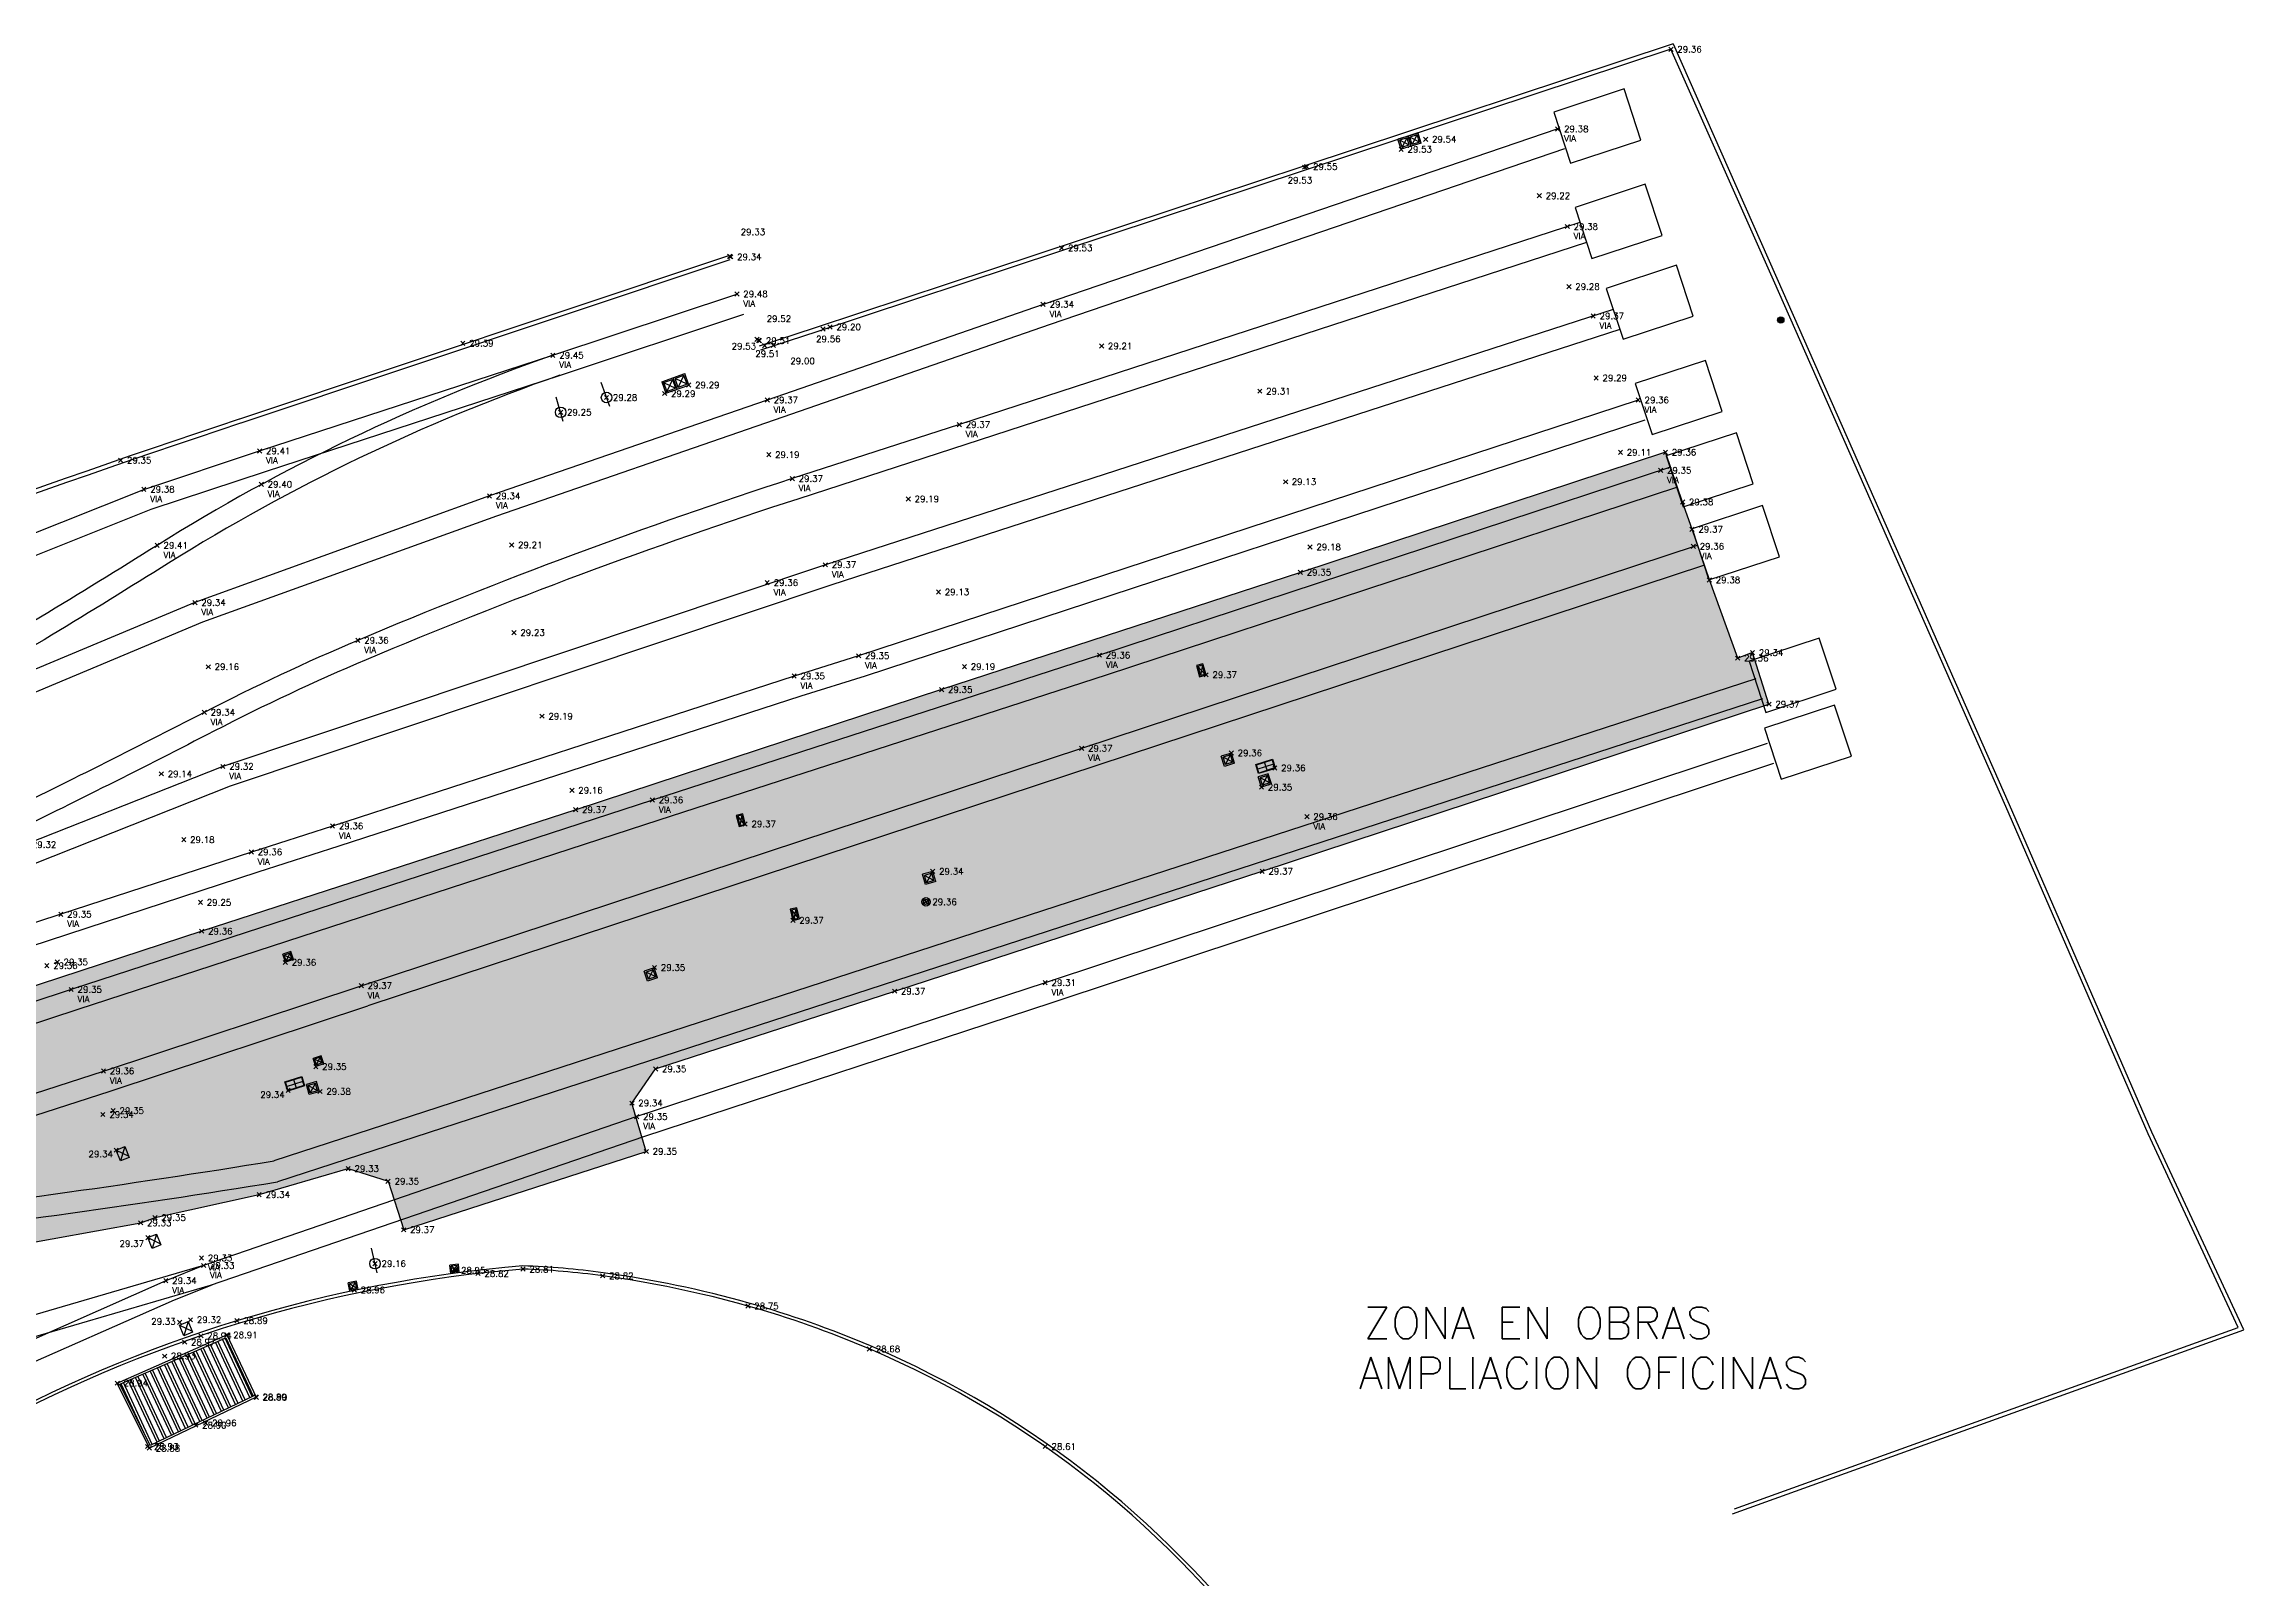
# Model space of a CAD drawing. Extents: x 472821 to 473123, y 4383028 to 4383224.
# Drawn here: x 473019 to 473123.1, y 4383151.2 to 4383223.9 of the extents above; entities that cross this region are included whole.
import ezdxf

# ---------------------------------------------------------------- set-up
doc = ezdxf.new("R2010")
doc.units = 0
doc.header["$MEASUREMENT"] = 0
doc.header["$PDMODE"] = 3
doc.header["$PDSIZE"] = 0.1
doc.layers.get('0').update_dxf_attribs({"linetype": 'CONTINUOUS'})
for name, color, linetype in [('CODIGOS-VIA', 4, 'CONTINUOUS'), ('EDIFICACIONES', 1, 'CONTINUOUS'), ('ELEMENTOSSFM', 7, 'CONTINUOUS'), ('muros', 5, 'CONTINUOUS'), ('PILARSNOUS', 7, 'CONTINUOUS'), ('PUNTOS-TEXTO', 7, 'CONTINUOUS'), ('RAILES-2', 4, 'CONTINUOUS'), ('SOLERACEMENTO', 253, 'CONTINUOUS'), ('Z', 1, 'CONTINUOUS'), ('Z-VIA', 6, 'CONTINUOUS')]:
    doc.layers.add(name, color=color, linetype=linetype)
doc.styles.add('ROMANS', font='romans')
doc.styles.get("Standard").update_dxf_attribs({"font": 'simplex.shx'})

# ---------------------------------------------------------------- blocks, each defined once
blk = doc.blocks.new('arq40x40')
for p, q in [((-0.2, -0.2), (-0.2, 0.2)), ((0.2, 0.2), (-0.2, 0.2)), ((-0.143, -0.143), (-0.143, 0.143)), ((0.143, 0.143), (-0.143, 0.143)), ((0.143, -0.143), (-0.143, 0.143)), ((-0.143, -0.143), (0.143, 0.143)), ((0.143, -0.143), (0.143, 0.143)), ((0.2, -0.2), (0.2, 0.2)), ((0.2, -0.2), (-0.2, -0.2)), ((0.143, -0.143), (-0.143, -0.143))]:
    blk.add_line(p, q)
blk = doc.blocks.new('arq50x50')
for p, q in [((-0.25, -0.25), (-0.25, 0.25)), ((0.25, 0.25), (-0.25, 0.25)), ((-0.18, -0.18), (-0.18, 0.18)), ((0.18, 0.18), (-0.18, 0.18)), ((0.18, -0.18), (-0.18, 0.18)), ((-0.18, -0.18), (0.18, 0.18)), ((0.18, -0.18), (0.18, 0.18)), ((0.25, -0.25), (0.25, 0.25)), ((0.25, -0.25), (-0.25, -0.25)), ((0.18, -0.18), (-0.18, -0.18))]:
    blk.add_line(p, q)

msp = doc.modelspace()

# ---------------------------------------------------------------- hatches: boundary and pattern name
h = msp.add_hatch(color=5)
h.paths.add_polyline_path([(473077.12, 4383189.98), (473077.18, 4383189.79), (473077.21, 4383189.8), (473077.14, 4383190.02), (473076.74, 4383189.89), (473076.75, 4383189.87)])
h.paths.add_polyline_path([(473077.21, 4383189.8), (473077.18, 4383189.79), (473077.24, 4383189.6), (473076.87, 4383189.48), (473076.88, 4383189.46), (473077.28, 4383189.58)])
h.paths.add_polyline_path([(473076.88, 4383189.46), (473076.87, 4383189.48), (473076.5, 4383189.36), (473076.44, 4383189.55), (473076.42, 4383189.55), (473076.48, 4383189.33)])
h.paths.add_polyline_path([(473076.75, 4383189.87), (473076.74, 4383189.89), (473076.35, 4383189.76), (473076.42, 4383189.55), (473076.44, 4383189.55), (473076.38, 4383189.75)])
h = msp.add_hatch(color=5)
h.paths.add_polyline_path([(473031.18, 4383174.96), (473031.24, 4383174.76), (473031.26, 4383174.77), (473031.19, 4383174.99), (473030.8, 4383174.86), (473030.8, 4383174.84)])
h.paths.add_polyline_path([(473031.26, 4383174.77), (473031.24, 4383174.76), (473031.3, 4383174.57), (473030.93, 4383174.45), (473030.93, 4383174.43), (473031.33, 4383174.55)])
h.paths.add_polyline_path([(473030.93, 4383174.43), (473030.93, 4383174.45), (473030.55, 4383174.33), (473030.49, 4383174.53), (473030.47, 4383174.52), (473030.54, 4383174.3)])
h.paths.add_polyline_path([(473030.8, 4383174.84), (473030.8, 4383174.86), (473030.4, 4383174.74), (473030.47, 4383174.52), (473030.49, 4383174.53), (473030.43, 4383174.72)])
at = {"layer": 'EDIFICACIONES'}
h = msp.add_hatch(dxfattribs=at)
h.set_pattern_fill('ANSI32', color=256, angle=70, style=0)
h.set_pattern_definition([(115, (0, 0), (-0.33986542014, -0.158481848153), []), (115, (0.06046, 0.1661), (-0.33986542014, -0.158481848153), [])])
h.paths.add_polyline_path([(473028.9, 4383159.86), (473024.02, 4383157.52), (473022.59, 4383160.42), (473027.6, 4383162.62)])
at = {"layer": 'ELEMENTOSSFM'}
msp.add_hatch(color=15, dxfattribs=at).paths.add_polyline_path([(473101.26, 4383210.67, 1), (473101.13, 4383210.95, 1)])
at = {"layer": 'SOLERACEMENTO'}
h = msp.add_hatch(dxfattribs=at)
h.set_pattern_fill('AR-CONC', color=256, scale=0.5, style=0)
h.set_pattern_definition([(50, (0, 0), (3.586300913, -0.313760675), [0.375, -4.125]), (355, (0, 0), (-0.693756668, 3.7609606685), [0.3, -3.3]), (100.4514, (0.299, -0.026), (2.8925469086, 3.4471977103), [0.31870095, -3.50571056]), (46.1842, (0, 1), (5.336205243, -0.8275950716), [0.5625, -6.1875]), (96.6356, (0.4447, 0.931), (4.673313528, 4.8705893545), [0.47805144, -5.258565]), (351.1842, (0, 1), (4.673309726, 4.8705930046), [0.45, -4.95]), (21, (0.5, 0.75), (2.9845352606, -2.0130944533), [0.375, -4.125]), (326, (0.5, 0.75), (1.2165766596, 3.6257502252), [0.3, -3.3]), (71.4514, (0.7487, 0.5822), (4.201113143, 1.6126524835), [0.31870095, -3.50571056]), (37.5, (0, 0), (0.0607992766, 1.66446926916), [0, -3.26, 0, -3.35, 0, -3.3125]), (7.5, (0, 0), (1.3153476872, 1.9720585594), [0, -1.91, 0, -3.185, 0, -1.2625]), (327.5, (-1.115, 0), (2.66911218086, -0.11277435867), [0, -1.25, 0, -3.9, 0, -5.175]), (317.5, (-1.615, 0), (2.9159308467, 0.5005249117), [0, -1.625, 0, -2.59, 0, -3.675])])
h.paths.add_polyline_path([(473033.39, 4383170.63), (473035.28, 4383170.03), (473036.02, 4383167.73), (473047.5, 4383171.44), (473046.82, 4383173.73), (473047.94, 4383175.35), (473059.26, 4383179.03), (473076.65, 4383184.71), (473100.64, 4383192.62), (473099.86, 4383195.06), (473099.16, 4383194.8), (473097.82, 4383198.5), (473097, 4383200.9), (473096.55, 4383202.19), (473095.74, 4383204.55), (473078.46, 4383198.86), (473061.48, 4383193.31), (473044.16, 4383187.62), (473026.46, 4383181.87), (473004.46, 4383174.66), (473005.83, 4383170.96), (473006.65, 4383168.51), (473007, 4383165.74), (473009.74, 4383165.84), (473012.97, 4383166.25), (473013, 4383166.38), (473017.28, 4383166.93), (473023.57, 4383168.06), (473024.25, 4383168.31), (473029.18, 4383169.4)])

# ---------------------------------------------------------------- linework, layer by layer
at = {"color": 7}
for p, q in [((473043.57, 4383206), (473043.23, 4383207.16)), ((473045.77, 4383206.72), (473045.37, 4383207.85)), ((473034.77, 4383165.7), (473034.49, 4383166.86))]:
    msp.add_line(p, q, dxfattribs=at)
for p, q in [((473060.62, 4383183.21), (473060.85, 4383183.31)), ((473060.69, 4383183.37), (473060.79, 4383183.15))]:
    msp.add_line(p, q)
for points in [[(473073.55, 4383194.45), (473073.69, 4383193.92), (473074, 4383194.01), (473073.85, 4383194.53)], [(473073.61, 4383194.41), (473073.73, 4383193.99), (473073.94, 4383194.04), (473073.82, 4383194.47)], [(473051.76, 4383187.35), (473051.89, 4383186.82), (473052.2, 4383186.9), (473052.07, 4383187.42)], [(473051.82, 4383187.31), (473051.93, 4383186.88), (473052.14, 4383186.93), (473052.03, 4383187.36)], [(473054.31, 4383182.91), (473054.44, 4383182.38), (473054.75, 4383182.45), (473054.62, 4383182.98)], [(473054.37, 4383182.87), (473054.48, 4383182.44), (473054.69, 4383182.49), (473054.58, 4383182.92)]]:
    msp.add_lwpolyline(points, close=True)
for points in [[(473073.61, 4383194.41), (473073.94, 4383194.04)], [(473073.82, 4383194.47), (473073.73, 4383193.99)], [(473052.03, 4383187.36), (473051.93, 4383186.88)], [(473051.82, 4383187.31), (473052.14, 4383186.93)], [(473054.37, 4383182.87), (473054.69, 4383182.49)], [(473054.58, 4383182.92), (473054.48, 4383182.44)]]:
    msp.add_lwpolyline(points)
at = {"color": 5}
for points in [[(473077.14, 4383190.02), (473077.28, 4383189.58), (473076.48, 4383189.33), (473076.35, 4383189.76)], [(473077.12, 4383189.98), (473077.24, 4383189.6), (473076.5, 4383189.36), (473076.38, 4383189.75)], [(473031.19, 4383174.99), (473031.33, 4383174.55), (473030.54, 4383174.3), (473030.4, 4383174.74)], [(473031.18, 4383174.96), (473031.3, 4383174.57), (473030.55, 4383174.33), (473030.43, 4383174.72)]]:
    msp.add_lwpolyline(points, close=True, dxfattribs=at)
for points in [[(473076.42, 4383189.55), (473077.21, 4383189.8)], [(473076.74, 4383189.89), (473076.88, 4383189.46)], [(473030.47, 4383174.52), (473031.26, 4383174.77)], [(473030.8, 4383174.86), (473030.93, 4383174.43)]]:
    msp.add_lwpolyline(points, dxfattribs=at)
at = {"color": 3}
for points in [[(473022.82, 4383171.67), (473023.03, 4383171.16), (473022.61, 4383170.99), (473022.41, 4383171.5)], [(473024.32, 4383167.53), (473024.53, 4383167.02), (473024.11, 4383166.85), (473023.91, 4383167.36)], [(473025.82, 4383163.39), (473026.03, 4383162.88), (473025.61, 4383162.71), (473025.4, 4383163.22)]]:
    msp.add_lwpolyline(points, close=True, dxfattribs=at)
for points in [[(473022.41, 4383171.5), (473023.01, 4383171.21)], [(473022.82, 4383171.67), (473022.61, 4383170.99)], [(473023.91, 4383167.36), (473024.51, 4383167.07)], [(473024.32, 4383167.53), (473024.11, 4383166.85)], [(473025.4, 4383163.22), (473026.01, 4383162.93)], [(473025.82, 4383163.39), (473025.61, 4383162.71)]]:
    msp.add_lwpolyline(points, dxfattribs=at)
at = {"color": 7}
for centre in [(473045.62, 4383207.14), (473043.45, 4383206.44), (473034.66, 4383166.13)]:
    msp.add_circle(centre, 0.25, dxfattribs=at)
for radius in [0.2, 0.125]:
    msp.add_circle((473060.74, 4383183.26), radius)
at = {"layer": 'EDIFICACIONES'}
for points in [[(473077.39, 4383146.81, 0.136679), (473058.12, 4383162.23, 0.031984), (473052.35, 4383164.26, 0.034813), (473045.46, 4383165.7, 0.026604), (473041.66, 4383166.02, 0.10719), (473015.54, 4383158.05), (473015.36, 4383156.93), (473014.71, 4383156.59), (473013.93, 4383157.06), (473001.16, 4383147.87), (472988.86, 4383138.99), (472988.11, 4383138.42), (472972.82, 4383127.36), (472972.59, 4383126.54), (472971.96, 4383126.1), (472962.7, 4383119.36), (472949.57, 4383109.76), (472935.78, 4383099.67), (472929.81, 4383095.36), (472932.6, 4383091.35)], [(473077.27, 4383146.72, 0.136679), (473058.06, 4383162.09, 0.031984), (473052.31, 4383164.12, 0.034813), (473045.44, 4383165.55, 0.026544), (473041.67, 4383165.87, 0.10687), (473015.67, 4383157.96), (473015.5, 4383156.83), (473014.7, 4383156.41), (473013.94, 4383156.88), (473001.25, 4383147.75), (472988.95, 4383138.87), (472988.2, 4383138.3), (472972.95, 4383127.27), (472972.72, 4383126.44), (472972.04, 4383125.98), (472962.79, 4383119.24), (472949.66, 4383109.64), (472935.87, 4383099.54), (472930.02, 4383095.33), (472932.72, 4383091.44)]]:
    msp.add_lwpolyline(points, format="xyb", dxfattribs=at)
for points in [[(473029.03, 4383159.81), (473023.98, 4383157.39), (473022.46, 4383160.47), (473027.65, 4383162.75)], [(473028.9, 4383159.86), (473024.02, 4383157.52), (473022.59, 4383160.42), (473027.6, 4383162.62)]]:
    msp.add_lwpolyline(points, close=True, dxfattribs=at)
at = {"layer": 'ELEMENTOSSFM'}
for p, q in [((473048.24, 4383207.88), (473049.32, 4383208.27)), ((473049.28, 4383208.19), (473048.86, 4383208.04)), ((473049.01, 4383207.62), (473049.28, 4383208.19)), ((473049.43, 4383207.77), (473049.28, 4383208.19)), ((473049.51, 4383207.73), (473049.32, 4383208.27)), ((473048.24, 4383207.88), (473048.43, 4383207.35)), ((473048.32, 4383207.85), (473048.74, 4383208)), ((473048.32, 4383207.85), (473048.89, 4383207.58)), ((473048.32, 4383207.85), (473048.47, 4383207.43)), ((473048.43, 4383207.35), (473049.51, 4383207.73)), ((473048.74, 4383208), (473048.47, 4383207.43)), ((473048.47, 4383207.43), (473048.89, 4383207.58)), ((473048.74, 4383208), (473048.89, 4383207.58)), ((473048.97, 4383207.54), (473048.78, 4383208.08)), ((473049.01, 4383207.62), (473048.86, 4383208.04)), ((473049.43, 4383207.77), (473048.86, 4383208.04)), ((473049.43, 4383207.77), (473049.01, 4383207.62))]:
    msp.add_line(p, q, dxfattribs=at)
at = {"layer": 'ELEMENTOSSFM', "color": 7}
msp.add_circle((473101.2, 4383210.81, 29.9), 0.15, dxfattribs=at)
at = {"layer": 'muros'}
for p, q in [((473096.11, 4383223.88, 29.36), (473078.57, 4383218.08, 29.36)), ((473101.03, 4383212.77, 29.36), (473096.12, 4383223.87, 29.36)), ((473096, 4383223.63, 29.36), (473078.64, 4383217.89, 29.36)), ((473100.85, 4383212.69, 29.36), (473096, 4383223.63, 29.36)), ((473078.57, 4383218.08, 29.36), (473055.5, 4383210.44, 29.36)), ((473078.64, 4383217.89, 29.36), (473055.57, 4383210.25, 29.36)), ((473051.39, 4383213.85, 30), (473028.24, 4383206.12, 30)), ((473051.45, 4383213.66, 30), (473028.31, 4383205.93, 30)), ((473111.85, 4383187.78, 29.36), (473100.85, 4383212.69, 29.36)), ((473112.03, 4383187.86, 29.36), (473101.03, 4383212.77, 29.36)), ((473055.5, 4383210.44, 29.36), (473052.84, 4383209.57, 29.36)), ((473055.57, 4383210.25, 29.36), (473052.9, 4383209.38, 29.36)), ((473118.58, 4383172.27, 29.36), (473111.85, 4383187.78, 29.36)), ((473118.76, 4383172.35, 29.36), (473112.03, 4383187.86, 29.36)), ((473122.85, 4383163.1, 29.36), (473118.58, 4383172.27, 29.36)), ((473123.12, 4383162.99, 29.36), (473118.76, 4383172.35, 29.36)), ((473098.92, 4383154.28, 29.07), (473123.12, 4383162.99, 29.07)), ((473099, 4383154.52, 29.07), (473122.85, 4383163.1, 29.07))]:
    msp.add_line(p, q, dxfattribs=at)
for radius in [574.06, 573.86]:
    msp.add_arc((473210.07, 4382661.62, 30), radius, 108.46638, 111.94567, dxfattribs=at)
at = {"layer": 'PUNTOS-TEXTO'}
for p in [(473096, 4383223.63), (473090.64, 4383219.86), (473083.23, 4383218.89), (473084.39, 4383219.37), (473078.66, 4383218.05), (473078.76, 4383218.07), (473089.77, 4383216.7), (473091.09, 4383215.24), (473051.45, 4383213.83), (473051.5, 4383213.8), (473067.16, 4383214.22), (473091.17, 4383212.39), (473051.79, 4383212.04), (473066.28, 4383211.55), (473055.86, 4383210.38), (473056.2, 4383210.48), (473092.32, 4383211), (473038.82, 4383209.71), (473043.08, 4383209.14), (473052.74, 4383209.9), (473052.82, 4383209.85), (473052.86, 4383209.83), (473053.1, 4383209.6), (473053.51, 4383209.61), (473069.05, 4383209.58), (473045.62, 4383207.14), (473048.37, 4383207.33), (473049.51, 4383207.73), (473076.54, 4383207.44), (473092.46, 4383208.07), (473043.45, 4383206.44), (473053.23, 4383207.02), (473094.45, 4383207.02), (473062.32, 4383205.86), (473022.62, 4383204.17), (473029.2, 4383204.61), (473053.3, 4383204.43), (473093.61, 4383204.54), (473095.74, 4383204.55), (473029.28, 4383203.03), (473054.41, 4383203.3), (473077.76, 4383203.15), (473095.51, 4383203.69), (473023.72, 4383202.79), (473040.08, 4383202.48), (473059.9, 4383202.34), (473096.55, 4383202.19), (473097, 4383200.9), (473024.35, 4383200.14), (473041.13, 4383200.16), (473078.92, 4383200.06), (473097.06, 4383200.09), (473055.98, 4383199.22), (473078.46, 4383198.86), (473053.22, 4383198.37), (473061.33, 4383197.93), (473097.82, 4383198.5), (473026.14, 4383197.43), (473033.85, 4383195.64), (473041.24, 4383196.01), (473057.55, 4383194.91), (473068.95, 4383194.94), (473099.16, 4383194.8), (473099.86, 4383195.06), (473026.77, 4383194.39), (473054.5, 4383193.95), (473062.56, 4383194.4), (473074, 4383194.01), (473061.48, 4383193.31), (473100.64, 4383192.62), (473026.58, 4383192.23), (473042.57, 4383192.05), (473068.11, 4383190.53), (473027.46, 4383189.67), (473075.19, 4383190.31), (473077.25, 4383189.6), (473024.55, 4383189.32), (473043.98, 4383188.54), (473076.62, 4383188.69), (473044.16, 4383187.62), (473047.79, 4383188.08), (473078.77, 4383187.29), (473032.65, 4383186.85), (473052.18, 4383186.95), (473025.61, 4383186.2), (473028.81, 4383185.62), (473061.06, 4383184.7), (473076.65, 4383184.71), (473026.4, 4383183.24), (473060.74, 4383183.26), (473019.79, 4383182.67), (473054.44, 4383182.38), (473026.46, 4383181.87), (473019.13, 4383180.24), (473019.62, 4383180.41), (473030.42, 4383180.39), (473047.89, 4383180.15), (473020.28, 4383179.11), (473034.01, 4383179.29), (473059.26, 4383179.03), (473066.38, 4383179.43), (473021.81, 4383175.25), (473031.86, 4383175.46), (473047.94, 4383175.35), (473030.55, 4383174.33), (473032.06, 4383174.28), (473046.82, 4383173.73), (473021.78, 4383173.19), (473022.27, 4383173.37), (473047.05, 4383173.09), (473022.41, 4383171.5), (473033.39, 4383170.63), (473047.5, 4383171.44), (473035.28, 4383170.03), (473029.18, 4383169.4), (473023.57, 4383168.06), (473024.25, 4383168.31), (473036.02, 4383167.73), (473023.91, 4383167.36), (473026.45, 4383166.4), (473026.55, 4383166.04), (473034.66, 4383166.13), (473038.43, 4383165.81), (473039.54, 4383165.66), (473041.67, 4383165.87), (473045.44, 4383165.55), (473024.76, 4383165.32), (473033.68, 4383164.88), (473025.42, 4383163.35), (473025.93, 4383163.47), (473028.13, 4383163.43), (473052.31, 4383164.12), (473025.65, 4383162.41), (473026.42, 4383162.71), (473027.65, 4383162.75), (473024.7, 4383161.75), (473058.06, 4383162.09), (473022.46, 4383160.47), (473029.03, 4383159.81), (473029.05, 4383159.8), (473026.18, 4383158.48), (473026.65, 4383158.58), (473023.9, 4383157.47), (473023.98, 4383157.39), (473066.38, 4383157.47)]:
    msp.add_point(p, dxfattribs=at)
at = {"layer": 'RAILES-2'}
for p, q in [((473093.78, 4383221.75), (473090.45, 4383220.65)), ((473094.57, 4383219.33), (473093.78, 4383221.75)), ((473090.45, 4383220.65), (473091.25, 4383218.24)), ((473091.25, 4383218.24), (473094.57, 4383219.33)), ((473094.78, 4383217.24), (473091.46, 4383216.14)), ((473095.58, 4383214.82), (473094.78, 4383217.24)), ((473091.46, 4383216.14), (473092.26, 4383213.73)), ((473092.26, 4383213.73), (473095.58, 4383214.82)), ((473096.26, 4383213.41), (473092.93, 4383212.31)), ((473097.05, 4383210.99), (473096.26, 4383213.41)), ((473092.93, 4383212.31), (473093.73, 4383209.9)), ((473093.73, 4383209.9), (473097.05, 4383210.99)), ((473097.63, 4383208.9), (473094.31, 4383207.8)), ((473098.43, 4383206.48), (473097.63, 4383208.9)), ((473094.31, 4383207.8), (473095.11, 4383205.39)), ((473095.11, 4383205.39), (473098.43, 4383206.48)), ((473099.1, 4383205.47, 29.71), (473095.77, 4383204.38, 29.71)), ((473099.89, 4383203.06, 29.71), (473099.1, 4383205.47, 29.71)), ((473095.77, 4383204.38, 29.94), (473096.57, 4383201.96, 29.94)), ((473096.57, 4383201.96, 29.71), (473099.89, 4383203.06, 29.71)), ((473100.33, 4383202.02), (473097.01, 4383200.92)), ((473101.13, 4383199.6), (473100.33, 4383202.02)), ((473097.01, 4383200.92), (473097.8, 4383198.51)), ((473097.8, 4383198.51), (473101.13, 4383199.6)), ((473103.02, 4383195.74, 31.25), (473099.7, 4383194.65, 31.25)), ((473103.82, 4383193.33, 31.25), (473103.02, 4383195.74, 31.25)), ((473099.7, 4383194.65, 31.25), (473100.49, 4383192.23, 31.25)), ((473100.01, 4383193.82, 31.42), (473029.88, 4383170.99, 31.42)), ((473100.33, 4383192.87, 31.42), (473030.05, 4383170, 31.42)), ((473103.74, 4383192.58, 31.25), (473100.42, 4383191.48, 31.25)), ((473100.49, 4383192.23, 31.25), (473103.82, 4383193.33, 31.25)), ((473104.54, 4383190.16, 31.25), (473103.74, 4383192.58, 31.25)), ((473100.42, 4383191.48, 31.25), (473101.22, 4383189.07, 31.25)), ((473101.22, 4383189.07, 31.25), (473104.54, 4383190.16, 31.25))]:
    msp.add_line(p, q, dxfattribs=at)
for points in [[(473090.64, 4383219.86), (473066.28, 4383211.55), (473053.23, 4383207.02), (473040.08, 4383202.48), (473026.14, 4383197.43), (473014.13, 4383192.42), (473012.2, 4383191.61), (472992.46, 4383183.03), (472989.71, 4383181.89), (472978.19, 4383177.02), (472966.24, 4383172.19), (472949.54, 4383166.15, -0.018996), (472938.05, 4383162.47, -2.668454)], [(473090.96, 4383218.91), (473066.61, 4383210.6), (473053.55, 4383206.07), (473040.41, 4383201.53), (473026.5, 4383196.5), (473014.52, 4383191.49), (473012.59, 4383190.69), (472992.85, 4383182.11), (472990.09, 4383180.97), (472978.57, 4383176.1), (472966.6, 4383171.25), (472949.89, 4383165.21, -0.018996), (472938.31, 4383161.51, -0.018996)], [(473091.69, 4383215.43), (473062.32, 4383205.86), (473054.41, 4383203.3, 0.021645), (473033.85, 4383195.64, 0.01899), (473026.58, 4383192.23, -0.005366), (473016.62, 4383187.23, -0.024076), (472989.27, 4383175.47, -26.270295)], [(473092.01, 4383214.48), (473062.63, 4383204.91), (473054.72, 4383202.35, 0.021645), (473034.24, 4383194.72, 0.01899), (473027.04, 4383191.34, -0.005366), (473017.06, 4383186.33, -0.024076), (472989.62, 4383174.53, -0.024076)], [(473093.27, 4383211.31), (473055.98, 4383199.22), (473027.46, 4383189.67), (473018.12, 4383185.97), (473011.93, 4383183.62), (472989.27, 4383175.47), (472973.7, 4383169.62, -0.047758), (472964.25, 4383167.07, -0.565373)], [(473093.58, 4383210.36), (473056.29, 4383198.27), (473027.8, 4383188.73), (473018.49, 4383185.04), (473012.27, 4383182.68), (472989.61, 4383174.53), (472974.05, 4383168.69, -0.047758), (472964.42, 4383166.09, -0.047758)], [(473043.08, 4383209.14, 0.055941), (473024.35, 4383200.14, -0.008217), (473013.25, 4383193.43, -0.011603), (473010.42, 4383191.88, -0.011479), (472992.46, 4383183.03)], [(473043.41, 4383208.2, 0.055941), (473024.88, 4383199.29, -0.008217), (473013.75, 4383192.57, -0.011603), (473010.89, 4383190.99, -0.011479), (472992.88, 4383182.12, -0.011479)], [(473094.45, 4383207.02), (473057.55, 4383194.91), (473054.5, 4383193.95), (473032.65, 4383186.85), (473028.81, 4383185.62), (473019.79, 4383182.67), (473003.64, 4383177.38, -0.009955), (472973.66, 4383168.21, -17.439234)], [(473094.76, 4383206.07), (473057.86, 4383193.95), (473054.81, 4383193), (473032.95, 4383185.9), (473029.12, 4383184.66), (473020.1, 4383181.72), (473003.95, 4383176.43, -0.009955), (472973.93, 4383167.25, -0.009955)], [(473095.98, 4383203.84), (473068.95, 4383194.94), (473047.79, 4383188.08), (473020.28, 4383179.11), (473012.48, 4383176.54), (473004.62, 4383173.69, -0.056274), (472995.2, 4383171.42, 0.019763), (472985.56, 4383169.83, -0.033868), (472973.66, 4383168.21), (472970.87, 4383167.89, 0.025491), (472938.05, 4383162.47, 0.018922), (472927.82, 4383159.22, -5.934888)], [(473096.31, 4383202.9), (473069.26, 4383193.99), (473048.1, 4383187.13), (473020.59, 4383178.16), (473012.81, 4383175.6), (473004.97, 4383172.75, -0.056274), (472995.32, 4383170.42, 0.019763), (472985.77, 4383168.85, -0.033805), (472973.75, 4383167.21), (472970.98, 4383166.9, 0.025469), (472938.29, 4383161.5, 0.018872), (472928.16, 4383158.28, 0.018872)], [(472909.72, 4383152.15, -0.041302), (472927.82, 4383159.22, -0.062139), (472935.34, 4383160.47), (472943.47, 4383161.33), (472951.1, 4383161.51), (472964.38, 4383163.04), (472981.82, 4383165.37, 0.010015), (472993.95, 4383167.24, 0.034191), (473006.01, 4383170.2), (473013.65, 4383172.61), (473021.81, 4383175.25), (473034.01, 4383179.29), (473068.11, 4383190.53), (473097.26, 4383200.15)], [(472910.16, 4383151.25, -0.041302), (472928.11, 4383158.26, -0.062407), (472935.41, 4383159.47), (472943.54, 4383160.33), (472951.17, 4383160.51), (472964.5, 4383162.05), (472981.95, 4383164.38, 0.010015), (472994.12, 4383166.25, 0.034186), (473006.31, 4383169.24), (473013.95, 4383171.66), (473022.12, 4383174.3), (473034.32, 4383178.34)], [(473026.55, 4383166.04), (473024.76, 4383165.32), (473016.81, 4383161.8), (473012.08, 4383159.66, 0.033725), (472997.19, 4383151.65, 0.01724), (472993.39, 4383149.08, 0.014118), (472980.77, 4383139.32, 0.016385), (472964.13, 4383124.76, -0.019788), (472947.7, 4383112.22), (472930.21, 4383099.14)], [(473026.93, 4383165.11), (473025.15, 4383164.4), (473017.22, 4383160.89), (473012.49, 4383158.74, 0.033725), (472997.72, 4383150.8, 0.01724), (472993.98, 4383148.27, 0.014118), (472981.4, 4383138.55, 0.016407), (472964.79, 4383124.01, -0.019802), (472948.29, 4383111.41), (472930.81, 4383098.34)]]:
    msp.add_lwpolyline(points, format="xyb", dxfattribs=at)
for points, elevation in [([(472876.55, 4383133.66), (472909.72, 4383152.15), (472927.42, 4383161.8, -0.022643), (472942.2, 4383168.04), (472951.13, 4383171.63), (472960.21, 4383175.48), (472963.41, 4383176.86), (472982.6, 4383185.08), (473012.06, 4383198.14), (473023.72, 4383202.79), (473029.2, 4383204.61), (473043.08, 4383209.14), (473051.79, 4383212.04)], 30.27), ([(472877.04, 4383132.79), (472910.2, 4383151.27), (472927.88, 4383160.91, -0.022624), (472942.56, 4383167.11), (472951.51, 4383170.71), (472960.61, 4383174.56), (472963.81, 4383175.94), (472983, 4383184.16), (473012.45, 4383197.22), (473024.06, 4383201.85), (473029.52, 4383203.66), (473043.39, 4383208.19), (473052.11, 4383211.09)], 30.27), ([(473100.55, 4383190.76), (473066.38, 4383179.43), (473047.05, 4383173.09), (473026.55, 4383166.04), (473016.22, 4383163.02), (473011.59, 4383161.64), (473001.54, 4383158.25), (472992.26, 4383155.41), (472983.59, 4383152.48), (472979.56, 4383151.06, 0.041489), (472967.65, 4383145.74), (472966.34, 4383145.05), (472944.82, 4383132.91), (472942.22, 4383131.41), (472929.24, 4383123.44), (472919.02, 4383116.45)], 30.5), ([(473100.86, 4383189.81), (473066.7, 4383178.48), (473047.37, 4383172.14), (473026.86, 4383165.09), (473016.5, 4383162.06), (473011.9, 4383160.68), (473001.85, 4383157.29), (472992.57, 4383154.46), (472983.91, 4383151.53), (472979.9, 4383150.12, 0.041524), (472968.12, 4383144.85), (472966.81, 4383144.17), (472945.31, 4383132.04), (472942.73, 4383130.55), (472929.78, 4383122.6), (472919.61, 4383115.64)], 30.5)]:
    msp.add_lwpolyline(points, format="xyb", dxfattribs=dict(at, elevation=elevation))
msp.add_lwpolyline([(473097.58, 4383199.21), (473034.32, 4383178.34)], dxfattribs=at)
for centre in [(472960.93, 4383592.25), (472961.1, 4383591.26, 31.42)]:
    msp.add_arc(centre, 426.86, 273.6217, 279.2958, dxfattribs=at)
at = {"layer": 'SOLERACEMENTO'}
for p, q in [((473095.78, 4383203.58, -20.16), (473095.78, 4383203.58, -20.16)), ((473062.27, 4383193.4, -20.16), (473062.27, 4383193.4, -20.16))]:
    msp.add_line(p, q, dxfattribs=at)
msp.add_lwpolyline([(473017.28, 4383166.93), (473023.57, 4383168.06), (473024.25, 4383168.31), (473029.18, 4383169.4), (473033.39, 4383170.63), (473035.28, 4383170.03), (473036.02, 4383167.73), (473047.5, 4383171.44), (473046.82, 4383173.73), (473047.94, 4383175.35), (473059.26, 4383179.03), (473076.65, 4383184.71), (473100.64, 4383192.62), (473099.86, 4383195.06), (473099.16, 4383194.8), (473097.82, 4383198.5), (473097, 4383200.9), (473096.55, 4383202.19), (473095.74, 4383204.55), (473078.46, 4383198.86), (473061.48, 4383193.31), (473044.16, 4383187.62), (473026.46, 4383181.87), (473004.46, 4383174.66)], dxfattribs=at)

# ---------------------------------------------------------------- block references
at = {"xscale": 1.25, "yscale": 1.25, "zscale": 1.25}
for p, rotation in [((473083.87, 4383219.35), 16.82584821427652), ((473083.39, 4383219.21), 16.82584821427652), ((473047.72, 4383179.82), 18.6328608690777)]:
    msp.add_blockref('arq40x40', p, dxfattribs=dict(at, rotation=rotation))
for name, p, rotation in [('arq50x50', (473075.03, 4383189.99), 17.71737274283152), ('arq50x50', (473076.78, 4383189.01), 17.71737274283152), ('arq50x50', (473060.89, 4383184.39), 15.61832008034616), ('arq40x40', (473030.55, 4383180.65), 18.6328608690777), ('arq40x40', (473031.98, 4383175.72), 18.6328608690777), ('arq50x50', (473031.72, 4383174.44), 16.0490048869518), ('arq40x40', (473038.43, 4383165.88), 6.231978558632584), ('arq40x40', (473033.63, 4383165.06), 11.61811112656765)]:
    msp.add_blockref(name, p, dxfattribs=dict(rotation=rotation))

# ---------------------------------------------------------------- texts
at = {"layer": 'CODIGOS-VIA'}
for p in [(473090.94, 4383219.26), (473091.39, 4383214.64), (473052.09, 4383211.44), (473066.59, 4383210.95), (473092.62, 4383210.4), (473043.38, 4383208.54), (473053.53, 4383206.42), (473094.75, 4383206.42), (473062.62, 4383205.26), (473029.5, 4383204.01), (473054.71, 4383202.7), (473095.81, 4383203.09), (473024.02, 4383202.19), (473029.58, 4383202.43), (473040.38, 4383201.88), (473024.65, 4383199.54), (473056.28, 4383198.62), (473097.36, 4383199.49), (473053.53, 4383197.77), (473026.44, 4383196.83), (473034.15, 4383195.04), (473054.8, 4383193.35), (473057.85, 4383194.31), (473069.25, 4383194.34), (473026.88, 4383191.63), (473068.41, 4383189.93), (473027.76, 4383189.07), (473048.09, 4383187.48), (473032.95, 4383186.25), (473079.07, 4383186.69), (473029.11, 4383185.02), (473020.09, 4383182.07), (473066.68, 4383178.83), (473020.58, 4383178.51), (473034.31, 4383178.69), (473022.11, 4383174.65), (473047.35, 4383172.49), (473026.75, 4383165.8), (473026.85, 4383165.44), (473025.06, 4383164.72)]:
    msp.add_text('VIA', height=0.3, dxfattribs=at).set_placement(p)
at = {"layer": 'PILARSNOUS', "color": 7, "style": 'ROMANS'}
for s, p in [('ZONA EN OBRAS', (473081.46, 4383162.57, 29.85)), ('AMPLIACION OFICINAS', (473081.22, 4383160.2, 29.85))]:
    msp.add_text(s, height=1.5, dxfattribs=at).set_placement(p)
at = {"layer": 'Z'}
for s, p in [('29.36', (473096.3, 4383223.48)), ('29.53', (473083.53, 4383218.74)), ('29.54', (473084.69, 4383219.22)), ('29.53', (473077.86, 4383217.28)), ('29.55', (473079.06, 4383217.92)), ('29.22', (473090.07, 4383216.54)), ('29.33', (473051.97, 4383214.83)), ('29.34', (473051.8, 4383213.65)), ('29.53', (473067.46, 4383214.07)), ('29.28', (473091.47, 4383212.24)), ('29.52', (473053.2, 4383210.72)), ('29.20', (473056.5, 4383210.33)), ('29.39', (473039.12, 4383209.56)), ('29.53', (473051.54, 4383209.42)), ('29.51', (473052.66, 4383209.06)), ('29.51', (473053.16, 4383209.68)), ('29.56', (473055.54, 4383209.76)), ('29.21', (473069.35, 4383209.43)), ('29.00', (473054.32, 4383208.72)), ('29.29', (473092.76, 4383207.92)), ('29.28', (473045.92, 4383206.99)), ('29.29', (473048.67, 4383207.17)), ('29.29', (473049.81, 4383207.58)), ('29.31', (473076.84, 4383207.29)), ('29.25', (473043.75, 4383206.29)), ('29.35', (473022.92, 4383204.02)), ('29.19', (473053.6, 4383204.28)), ('29.11', (473093.91, 4383204.39)), ('29.36', (473096.04, 4383204.4)), ('29.13', (473078.05, 4383203)), ('29.19', (473060.2, 4383202.19)), ('29.38', (473096.85, 4383202.04)), ('29.37', (473097.3, 4383200.75)), ('29.21', (473041.43, 4383200.01)), ('29.18', (473079.22, 4383199.91)), ('29.35', (473078.76, 4383198.71)), ('29.13', (473061.63, 4383197.78)), ('29.38', (473098.12, 4383198.35)), ('29.23', (473041.54, 4383195.86)), ('29.36', (473099.46, 4383194.65)), ('29.34', (473100.16, 4383194.91)), ('29.16', (473027.07, 4383194.24)), ('29.19', (473062.86, 4383194.25)), ('29.37', (473074.3, 4383193.86)), ('29.35', (473061.78, 4383193.16)), ('29.37', (473100.94, 4383192.47)), ('29.19', (473042.87, 4383191.9)), ('29.14', (473024.85, 4383189.17)), ('29.36', (473075.49, 4383190.16)), ('29.36', (473077.55, 4383189.45)), ('29.16', (473044.28, 4383188.39)), ('29.35', (473076.92, 4383188.54)), ('29.37', (473044.46, 4383187.47)), ('29.18', (473025.91, 4383186.05)), ('29.37', (473052.48, 4383186.8)), ('29.34', (473061.36, 4383184.55)), ('29.37', (473076.95, 4383184.56)), ('29.25', (473026.7, 4383183.08)), ('29.36', (473061.04, 4383183.11)), ('29.37', (473054.74, 4383182.23)), ('29.36', (473026.76, 4383181.72)), ('29.36', (473019.43, 4383180.09)), ('29.35', (473019.92, 4383180.26)), ('29.36', (473030.72, 4383180.24)), ('29.35', (473048.19, 4383180)), ('29.37', (473059.55, 4383178.88)), ('29.35', (473032.16, 4383175.31)), ('29.35', (473048.24, 4383175.2)), ('29.34', (473029.23, 4383173.98)), ('29.38', (473032.36, 4383174.13)), ('29.34', (473047.12, 4383173.58)), ('29.34', (473022.09, 4383173.04)), ('29.35', (473022.57, 4383173.22)), ('29.34', (473021.1, 4383171.17)), ('29.33', (473033.69, 4383170.48)), ('29.35', (473047.8, 4383171.29)), ('29.35', (473035.59, 4383169.88)), ('29.34', (473029.48, 4383169.25)), ('29.33', (473023.87, 4383167.91)), ('29.35', (473024.55, 4383168.16)), ('29.37', (473036.32, 4383167.58)), ('29.37', (473022.57, 4383166.93)), ('29.16', (473034.97, 4383165.98)), ('28.95', (473038.73, 4383165.66)), ('28.82', (473039.84, 4383165.51)), ('28.81', (473041.97, 4383165.71)), ('28.82', (473045.74, 4383165.4)), ('28.96', (473033.98, 4383164.73)), ('29.33', (473024.07, 4383163.24)), ('29.32', (473026.23, 4383163.32)), ('28.89', (473028.43, 4383163.28)), ('28.75', (473052.61, 4383163.97)), ('28.97', (473025.95, 4383162.26)), ('28.94', (473026.72, 4383162.56)), ('28.91', (473027.95, 4383162.6)), ('28.93', (473025, 4383161.61)), ('28.68', (473058.36, 4383161.94)), ('28.94', (473022.76, 4383160.32)), ('28.89', (473029.33, 4383159.66)), ('28.90', (473029.35, 4383159.65)), ('28.90', (473026.48, 4383158.33)), ('28.96', (473026.95, 4383158.43)), ('28.93', (473024.2, 4383157.32)), ('28.88', (473024.28, 4383157.24)), ('28.61', (473066.68, 4383157.32))]:
    msp.add_text(s, height=0.3, dxfattribs=at).set_placement(p)
at = {"layer": 'Z-VIA'}
for s, p in [('29.38', (473090.94, 4383219.71)), ('29.38', (473091.39, 4383215.08)), ('29.48', (473052.09, 4383211.89)), ('29.34', (473066.59, 4383211.4)), ('29.37', (473092.62, 4383210.85)), ('29.45', (473043.38, 4383208.99)), ('29.37', (473053.53, 4383206.87)), ('29.36', (473094.75, 4383206.87)), ('29.37', (473062.62, 4383205.71)), ('29.41', (473029.5, 4383204.46)), ('29.40', (473029.58, 4383202.88)), ('29.37', (473054.71, 4383203.15)), ('29.35', (473095.81, 4383203.54)), ('29.38', (473024.02, 4383202.64)), ('29.34', (473040.38, 4383202.33)), ('29.41', (473024.65, 4383199.99)), ('29.36', (473097.36, 4383199.94)), ('29.37', (473056.28, 4383199.07)), ('29.36', (473053.53, 4383198.22)), ('29.34', (473026.44, 4383197.28)), ('29.36', (473034.15, 4383195.49)), ('29.35', (473057.85, 4383194.76)), ('29.36', (473069.25, 4383194.79)), ('29.35', (473054.8, 4383193.8)), ('29.34', (473026.88, 4383192.08)), ('29.37', (473068.41, 4383190.38)), ('29.32', (473027.76, 4383189.52)), ('29.36', (473048.09, 4383187.93)), ('29.36', (473079.07, 4383187.14)), ('29.36', (473032.95, 4383186.7)), ('29.32', (473018.42, 4383185.82)), ('29.36', (473029.11, 4383185.47)), ('29.35', (473020.09, 4383182.52)), ('29.35', (473020.58, 4383178.96)), ('29.37', (473034.31, 4383179.14)), ('29.31', (473066.68, 4383179.28)), ('29.36', (473022.11, 4383175.1)), ('29.35', (473047.35, 4383172.94)), ('29.33', (473026.75, 4383166.25)), ('29.33', (473026.85, 4383165.89)), ('29.34', (473025.06, 4383165.17))]:
    msp.add_text(s, height=0.3, dxfattribs=at).set_placement(p)

doc.saveas('drawing.dxf')
